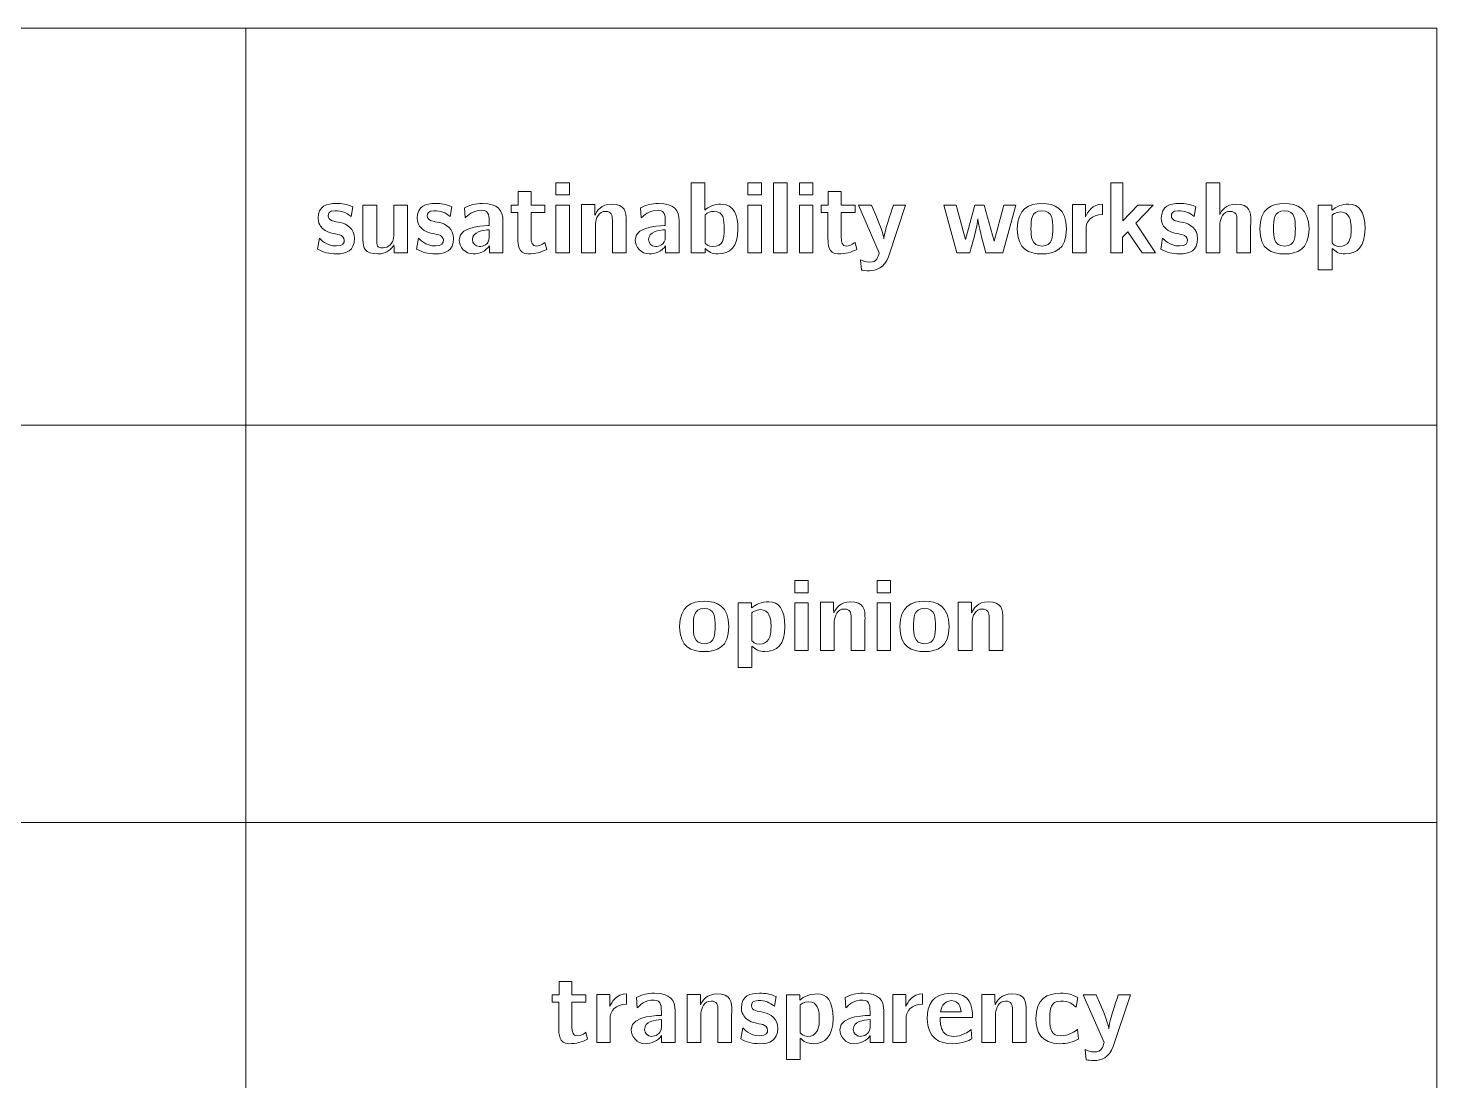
# Model space of a CAD drawing. Header units: inches. Extents: x 0 to 450, y -250 to 0.
# Drawn here: x 361.3 to 450, y -66.3 to 0 of the extents above; entities that cross this region are included whole.
import ezdxf

# ---------------------------------------------------------------- set-up
doc = ezdxf.new("R2010")
doc.units = ezdxf.units.IN
doc.header["$MEASUREMENT"] = 0
doc.layers.add('Raster', color=7, linetype='Continuous')
doc.layers.add('words', color=7, linetype='Continuous')

# ---------------------------------------------------------------- blocks, each defined once
blk = doc.blocks.new('block 52')
at = {"layer": 'words', "color": 250, "lineweight": 18}
for points in [[(394.532, -9.727), (395.384, -9.727), (395.384, -10.502), (394.532, -10.502), (394.532, -9.727)], [(406.616, -9.727), (407.468, -9.727), (407.468, -10.502), (406.616, -10.502), (406.616, -9.727)], [(408.242, -9.727), (409.093, -9.727), (409.093, -14.142), (408.242, -14.142), (408.242, -9.727)], [(409.867, -9.727), (410.719, -9.727), (410.719, -10.502), (409.867, -10.502), (409.867, -9.727)], [(429.482, -9.727), (430.232, -9.727), (430.232, -12.135), (431.178, -11.144), (432.144, -11.144), (431.051, -12.281), (432.296, -14.142), (431.439, -14.142), (430.55, -12.815), (430.213, -13.157), (430.213, -14.142), (429.482, -14.142), (429.482, -9.727)], [(394.532, -11.144), (395.384, -11.144), (395.384, -14.142), (394.532, -14.142), (394.532, -11.144)], [(406.616, -11.144), (407.468, -11.144), (407.468, -14.142), (406.616, -14.142), (406.616, -11.144)], [(409.867, -11.144), (410.719, -11.144), (410.719, -14.142), (409.867, -14.142), (409.867, -11.144)]]:
    blk.add_lwpolyline(points, dxfattribs=at)
for points, knots in [([(403.054, -9.727), (403.054, -9.727), (403.905, -9.727), (403.905, -9.727), (403.905, -9.727), (403.905, -11.449), (403.905, -11.449), (404.153, -11.245), (404.483, -11.074), (404.921, -11.074), (405.779, -11.074), (405.995, -11.817), (405.995, -12.656), (405.995, -13.774), (405.493, -14.212), (404.737, -14.212), (404.369, -14.212), (404.127, -14.066), (403.924, -13.863), (403.924, -13.863), (403.924, -14.142), (403.924, -14.142), (403.924, -14.142), (403.054, -14.142), (403.054, -14.142), (403.054, -14.142), (403.054, -9.727), (403.054, -9.727)], [0, 0, 0, 0, 1, 1, 1, 2, 2, 2, 3, 3, 3, 4, 4, 4, 5, 5, 5, 6, 6, 6, 7, 7, 7, 8, 8, 8, 9, 9, 9, 9]), ([(435.477, -9.727), (435.477, -9.727), (436.328, -9.727), (436.328, -9.727), (436.328, -9.727), (436.328, -11.734), (436.328, -11.734), (436.442, -11.493), (436.735, -11.074), (437.351, -11.074), (438.233, -11.074), (438.284, -11.576), (438.284, -12.148), (438.284, -12.236), (438.278, -12.325), (438.278, -12.408), (438.278, -12.408), (438.278, -14.142), (438.278, -14.142), (438.278, -14.142), (437.414, -14.142), (437.414, -14.142), (437.414, -14.142), (437.414, -12.065), (437.414, -12.065), (437.414, -11.766), (437.357, -11.531), (436.982, -11.531), (436.55, -11.531), (436.372, -11.976), (436.347, -12.294), (436.347, -12.294), (436.347, -14.142), (436.347, -14.142), (436.347, -14.142), (435.477, -14.142), (435.477, -14.142), (435.477, -14.142), (435.477, -9.727), (435.477, -9.727)], [0, 0, 0, 0, 1, 1, 1, 2, 2, 2, 3, 3, 3, 4, 4, 4, 5, 5, 5, 6, 6, 6, 7, 7, 7, 8, 8, 8, 9, 9, 9, 10, 10, 10, 11, 11, 11, 12, 12, 12, 13, 13, 13, 13]), ([(391.713, -11.144), (391.713, -11.144), (392.158, -11.144), (392.158, -11.144), (392.158, -11.144), (392.158, -10.286), (392.158, -10.286), (392.158, -10.286), (392.971, -10.286), (392.971, -10.286), (392.971, -10.286), (392.971, -11.144), (392.971, -11.144), (392.971, -11.144), (393.841, -11.144), (393.841, -11.144), (393.841, -11.144), (393.841, -11.601), (393.841, -11.601), (393.841, -11.601), (392.971, -11.601), (392.971, -11.601), (392.971, -11.601), (392.971, -13.138), (392.971, -13.138), (392.971, -13.5), (393.034, -13.716), (393.301, -13.716), (393.625, -13.716), (393.822, -13.488), (393.841, -13.488), (393.841, -13.488), (393.955, -13.932), (393.955, -13.932), (393.606, -14.097), (393.244, -14.212), (392.774, -14.212), (392.151, -14.212), (392.139, -13.577), (392.139, -13.24), (392.139, -13.24), (392.139, -11.601), (392.139, -11.601), (392.139, -11.601), (391.713, -11.601), (391.713, -11.601), (391.713, -11.601), (391.713, -11.144), (391.713, -11.144)], [0, 0, 0, 0, 1, 1, 1, 2, 2, 2, 3, 3, 3, 4, 4, 4, 5, 5, 5, 6, 6, 6, 7, 7, 7, 8, 8, 8, 9, 9, 9, 10, 10, 10, 11, 11, 11, 12, 12, 12, 13, 13, 13, 14, 14, 14, 15, 15, 15, 16, 16, 16, 16]), ([(411.239, -11.144), (411.239, -11.144), (411.684, -11.144), (411.684, -11.144), (411.684, -11.144), (411.684, -10.286), (411.684, -10.286), (411.684, -10.286), (412.497, -10.286), (412.497, -10.286), (412.497, -10.286), (412.497, -11.144), (412.497, -11.144), (412.497, -11.144), (413.367, -11.144), (413.367, -11.144), (413.367, -11.144), (413.367, -11.601), (413.367, -11.601), (413.367, -11.601), (412.497, -11.601), (412.497, -11.601), (412.497, -11.601), (412.497, -13.138), (412.497, -13.138), (412.497, -13.5), (412.56, -13.716), (412.827, -13.716), (413.151, -13.716), (413.348, -13.488), (413.367, -13.488), (413.367, -13.488), (413.481, -13.932), (413.481, -13.932), (413.132, -14.097), (412.77, -14.212), (412.3, -14.212), (411.677, -14.212), (411.665, -13.577), (411.665, -13.24), (411.665, -13.24), (411.665, -11.601), (411.665, -11.601), (411.665, -11.601), (411.239, -11.601), (411.239, -11.601), (411.239, -11.601), (411.239, -11.144), (411.239, -11.144)], [0, 0, 0, 0, 1, 1, 1, 2, 2, 2, 3, 3, 3, 4, 4, 4, 5, 5, 5, 6, 6, 6, 7, 7, 7, 8, 8, 8, 9, 9, 9, 10, 10, 10, 11, 11, 11, 12, 12, 12, 13, 13, 13, 14, 14, 14, 15, 15, 15, 16, 16, 16, 16]), ([(379.642, -13.215), (379.724, -13.297), (380.067, -13.71), (380.709, -13.71), (381.128, -13.71), (381.211, -13.513), (381.211, -13.354), (381.211, -13.177), (381.065, -13.062), (380.912, -13.011), (380.639, -12.922), (380.048, -12.948), (379.705, -12.459), (379.655, -12.376), (379.559, -12.211), (379.559, -11.969), (379.559, -11.182), (380.118, -11.036), (380.69, -11.036), (381.096, -11.036), (381.344, -11.08), (381.744, -11.245), (381.744, -11.245), (381.636, -11.855), (381.636, -11.855), (381.306, -11.607), (381.071, -11.493), (380.614, -11.493), (380.245, -11.493), (380.194, -11.684), (380.194, -11.811), (380.194, -12.154), (380.582, -12.154), (380.969, -12.236), (381.382, -12.325), (381.846, -12.649), (381.846, -13.233), (381.846, -14.015), (381.338, -14.212), (380.715, -14.212), (380.258, -14.212), (379.896, -14.11), (379.521, -13.913), (379.521, -13.913), (379.642, -13.215), (379.642, -13.215)], [0, 0, 0, 0, 1, 1, 1, 2, 2, 2, 3, 3, 3, 4, 4, 4, 5, 5, 5, 6, 6, 6, 7, 7, 7, 8, 8, 8, 9, 9, 9, 10, 10, 10, 11, 11, 11, 12, 12, 12, 13, 13, 13, 14, 14, 14, 15, 15, 15, 15]), ([(382.385, -11.144), (382.385, -11.144), (383.255, -11.144), (383.255, -11.144), (383.255, -11.144), (383.255, -13.316), (383.255, -13.316), (383.262, -13.697), (383.236, -13.824), (383.656, -13.824), (383.948, -13.824), (384.322, -13.621), (384.322, -13.03), (384.322, -13.03), (384.322, -11.144), (384.322, -11.144), (384.322, -11.144), (385.186, -11.144), (385.186, -11.144), (385.186, -11.144), (385.186, -14.142), (385.186, -14.142), (385.186, -14.142), (384.342, -14.142), (384.342, -14.142), (384.342, -14.142), (384.342, -13.85), (384.342, -13.85), (384.342, -13.85), (384.335, -13.634), (384.335, -13.634), (384.227, -13.843), (383.929, -14.212), (383.319, -14.212), (382.48, -14.212), (382.385, -13.843), (382.385, -13.316), (382.385, -13.316), (382.385, -11.144), (382.385, -11.144)], [0, 0, 0, 0, 1, 1, 1, 2, 2, 2, 3, 3, 3, 4, 4, 4, 5, 5, 5, 6, 6, 6, 7, 7, 7, 8, 8, 8, 9, 9, 9, 10, 10, 10, 11, 11, 11, 12, 12, 12, 13, 13, 13, 13]), ([(385.884, -13.215), (385.966, -13.297), (386.31, -13.71), (386.951, -13.71), (387.37, -13.71), (387.453, -13.513), (387.453, -13.354), (387.453, -13.177), (387.307, -13.062), (387.154, -13.011), (386.881, -12.922), (386.29, -12.948), (385.947, -12.459), (385.897, -12.376), (385.801, -12.211), (385.801, -11.969), (385.801, -11.182), (386.36, -11.036), (386.932, -11.036), (387.338, -11.036), (387.586, -11.08), (387.986, -11.245), (387.986, -11.245), (387.878, -11.855), (387.878, -11.855), (387.548, -11.607), (387.313, -11.493), (386.856, -11.493), (386.487, -11.493), (386.436, -11.684), (386.436, -11.811), (386.436, -12.154), (386.824, -12.154), (387.211, -12.236), (387.624, -12.325), (388.088, -12.649), (388.088, -13.233), (388.088, -14.015), (387.58, -14.212), (386.957, -14.212), (386.5, -14.212), (386.138, -14.11), (385.763, -13.913), (385.763, -13.913), (385.884, -13.215), (385.884, -13.215)], [0, 0, 0, 0, 1, 1, 1, 2, 2, 2, 3, 3, 3, 4, 4, 4, 5, 5, 5, 6, 6, 6, 7, 7, 7, 8, 8, 8, 9, 9, 9, 10, 10, 10, 11, 11, 11, 12, 12, 12, 13, 13, 13, 14, 14, 14, 15, 15, 15, 15]), ([(390.336, -12.427), (390.336, -12.427), (390.336, -12.167), (390.336, -12.167), (390.329, -11.963), (390.367, -11.461), (389.878, -11.461), (389.275, -11.461), (388.983, -11.792), (388.824, -11.944), (388.824, -11.944), (388.773, -11.309), (388.773, -11.309), (389.154, -11.119), (389.453, -11.036), (389.904, -11.036), (390.901, -11.036), (391.199, -11.474), (391.199, -12.141), (391.199, -12.141), (391.199, -14.142), (391.199, -14.142), (391.199, -14.142), (390.348, -14.142), (390.348, -14.142), (390.348, -14.142), (390.348, -13.704), (390.348, -13.704), (390.126, -14.034), (389.719, -14.212), (389.326, -14.212), (388.786, -14.212), (388.443, -13.761), (388.443, -13.323), (388.443, -12.37), (390.329, -12.446), (390.336, -12.427)], [0, 0, 0, 0, 1, 1, 1, 2, 2, 2, 3, 3, 3, 4, 4, 4, 5, 5, 5, 6, 6, 6, 7, 7, 7, 8, 8, 8, 9, 9, 9, 10, 10, 10, 11, 11, 11, 12, 12, 12, 12]), ([(396.152, -11.106), (396.152, -11.106), (396.984, -11.106), (396.984, -11.106), (396.984, -11.106), (396.984, -11.506), (396.984, -11.506), (396.984, -11.506), (396.99, -11.773), (396.99, -11.773), (397.105, -11.506), (397.403, -11.074), (398.026, -11.074), (398.908, -11.074), (398.959, -11.576), (398.959, -12.141), (398.959, -12.23), (398.953, -12.313), (398.953, -12.401), (398.953, -12.401), (398.953, -14.142), (398.953, -14.142), (398.953, -14.142), (398.089, -14.142), (398.089, -14.142), (398.089, -14.142), (398.089, -12.065), (398.089, -12.065), (398.089, -11.766), (398.032, -11.531), (397.657, -11.531), (397.225, -11.531), (397.047, -11.976), (397.022, -12.294), (397.022, -12.294), (397.022, -14.142), (397.022, -14.142), (397.022, -14.142), (396.152, -14.142), (396.152, -14.142), (396.152, -14.142), (396.152, -11.106), (396.152, -11.106)], [0, 0, 0, 0, 1, 1, 1, 2, 2, 2, 3, 3, 3, 4, 4, 4, 5, 5, 5, 6, 6, 6, 7, 7, 7, 8, 8, 8, 9, 9, 9, 10, 10, 10, 11, 11, 11, 12, 12, 12, 13, 13, 13, 14, 14, 14, 14]), ([(401.423, -12.427), (401.423, -12.427), (401.423, -12.167), (401.423, -12.167), (401.416, -11.963), (401.454, -11.461), (400.965, -11.461), (400.362, -11.461), (400.07, -11.792), (399.911, -11.944), (399.911, -11.944), (399.86, -11.309), (399.86, -11.309), (400.241, -11.119), (400.54, -11.036), (400.991, -11.036), (401.988, -11.036), (402.286, -11.474), (402.286, -12.141), (402.286, -12.141), (402.286, -14.142), (402.286, -14.142), (402.286, -14.142), (401.435, -14.142), (401.435, -14.142), (401.435, -14.142), (401.435, -13.704), (401.435, -13.704), (401.213, -14.034), (400.806, -14.212), (400.413, -14.212), (399.873, -14.212), (399.53, -13.761), (399.53, -13.323), (399.53, -12.37), (401.416, -12.446), (401.423, -12.427)], [0, 0, 0, 0, 1, 1, 1, 2, 2, 2, 3, 3, 3, 4, 4, 4, 5, 5, 5, 6, 6, 6, 7, 7, 7, 8, 8, 8, 9, 9, 9, 10, 10, 10, 11, 11, 11, 12, 12, 12, 12]), ([(414.395, -11.144), (415.227, -13.005), (415.164, -13.17), (415.189, -13.272), (415.202, -12.846), (415.608, -11.665), (415.786, -11.144), (415.786, -11.144), (416.555, -11.144), (416.555, -11.144), (416.555, -11.144), (415.469, -14.39), (415.469, -14.39), (415.234, -15.082), (414.687, -15.273), (414.268, -15.273), (414.071, -15.273), (413.868, -15.247), (413.766, -15.228), (413.766, -15.228), (413.709, -14.58), (413.709, -14.58), (413.868, -14.65), (414.033, -14.733), (414.281, -14.733), (414.77, -14.733), (414.802, -14.409), (414.897, -14.142), (414.897, -14.142), (413.576, -11.144), (413.576, -11.144), (413.576, -11.144), (414.395, -11.144), (414.395, -11.144)], [0, 0, 0, 0, 1, 1, 1, 2, 2, 2, 3, 3, 3, 4, 4, 4, 5, 5, 5, 6, 6, 6, 7, 7, 7, 8, 8, 8, 9, 9, 9, 10, 10, 10, 11, 11, 11, 11]), ([(419.735, -11.144), (419.735, -11.144), (420.326, -13.297), (420.326, -13.297), (420.326, -13.297), (420.904, -11.144), (420.904, -11.144), (420.904, -11.144), (421.508, -11.144), (421.508, -11.144), (421.508, -11.144), (422.124, -13.399), (422.124, -13.399), (422.124, -13.399), (422.733, -11.144), (422.733, -11.144), (422.733, -11.144), (423.496, -11.144), (423.496, -11.144), (423.496, -11.144), (422.676, -14.142), (422.676, -14.142), (422.676, -14.142), (421.603, -14.142), (421.603, -14.142), (421.374, -13.297), (421.139, -12.44), (421.101, -12.008), (421.063, -12.44), (420.771, -13.507), (420.599, -14.142), (420.599, -14.142), (419.773, -14.142), (419.773, -14.142), (419.773, -14.142), (418.96, -11.144), (418.96, -11.144), (418.96, -11.144), (419.735, -11.144), (419.735, -11.144)], [0, 0, 0, 0, 1, 1, 1, 2, 2, 2, 3, 3, 3, 4, 4, 4, 5, 5, 5, 6, 6, 6, 7, 7, 7, 8, 8, 8, 9, 9, 9, 10, 10, 10, 11, 11, 11, 12, 12, 12, 13, 13, 13, 13]), ([(425.133, -11.036), (425.921, -11.036), (426.683, -11.372), (426.683, -12.624), (426.683, -13.964), (425.921, -14.212), (425.133, -14.212), (424.345, -14.212), (423.583, -13.964), (423.583, -12.624), (423.583, -11.372), (424.345, -11.036), (425.133, -11.036)], [0, 0, 0, 0, 1, 1, 1, 2, 2, 2, 3, 3, 3, 4, 4, 4, 4]), ([(425.14, -13.716), (425.825, -13.716), (425.819, -13.1), (425.819, -12.611), (425.819, -12.09), (425.819, -11.5), (425.133, -11.5), (424.447, -11.5), (424.447, -12.09), (424.447, -12.611), (424.447, -13.1), (424.453, -13.716), (425.14, -13.716)], [0, 0, 0, 0, 1, 1, 1, 2, 2, 2, 3, 3, 3, 4, 4, 4, 4]), ([(427.069, -11.106), (427.069, -11.106), (427.883, -11.106), (427.883, -11.106), (427.883, -11.106), (427.883, -11.582), (427.883, -11.582), (427.883, -11.582), (427.889, -11.874), (427.889, -11.874), (427.997, -11.588), (428.302, -11.087), (428.95, -11.074), (428.95, -11.074), (428.95, -11.722), (428.95, -11.722), (428.226, -11.734), (427.946, -12.198), (427.921, -12.49), (427.921, -12.49), (427.921, -14.142), (427.921, -14.142), (427.921, -14.142), (427.069, -14.142), (427.069, -14.142), (427.069, -14.142), (427.069, -11.106), (427.069, -11.106)], [0, 0, 0, 0, 1, 1, 1, 2, 2, 2, 3, 3, 3, 4, 4, 4, 5, 5, 5, 6, 6, 6, 7, 7, 7, 8, 8, 8, 9, 9, 9, 9]), ([(432.734, -13.215), (432.816, -13.297), (433.159, -13.71), (433.801, -13.71), (434.22, -13.71), (434.302, -13.513), (434.302, -13.354), (434.302, -13.177), (434.156, -13.062), (434.004, -13.011), (433.731, -12.922), (433.14, -12.948), (432.797, -12.459), (432.746, -12.376), (432.651, -12.211), (432.651, -11.969), (432.651, -11.182), (433.21, -11.036), (433.782, -11.036), (434.188, -11.036), (434.436, -11.08), (434.836, -11.245), (434.836, -11.245), (434.728, -11.855), (434.728, -11.855), (434.398, -11.607), (434.163, -11.493), (433.705, -11.493), (433.337, -11.493), (433.286, -11.684), (433.286, -11.811), (433.286, -12.154), (433.674, -12.154), (434.061, -12.236), (434.474, -12.325), (434.938, -12.649), (434.938, -13.233), (434.938, -14.015), (434.43, -14.212), (433.807, -14.212), (433.35, -14.212), (432.988, -14.11), (432.613, -13.913), (432.613, -13.913), (432.734, -13.215), (432.734, -13.215)], [0, 0, 0, 0, 1, 1, 1, 2, 2, 2, 3, 3, 3, 4, 4, 4, 5, 5, 5, 6, 6, 6, 7, 7, 7, 8, 8, 8, 9, 9, 9, 10, 10, 10, 11, 11, 11, 12, 12, 12, 13, 13, 13, 14, 14, 14, 15, 15, 15, 15]), ([(440.405, -11.036), (441.192, -11.036), (441.955, -11.372), (441.955, -12.624), (441.955, -13.964), (441.192, -14.212), (440.405, -14.212), (439.617, -14.212), (438.855, -13.964), (438.855, -12.624), (438.855, -11.372), (439.617, -11.036), (440.405, -11.036)], [0, 0, 0, 0, 1, 1, 1, 2, 2, 2, 3, 3, 3, 4, 4, 4, 4]), ([(440.411, -13.716), (441.097, -13.716), (441.091, -13.1), (441.091, -12.611), (441.091, -12.09), (441.091, -11.5), (440.405, -11.5), (439.719, -11.5), (439.719, -12.09), (439.719, -12.611), (439.719, -13.1), (439.725, -13.716), (440.411, -13.716)], [0, 0, 0, 0, 1, 1, 1, 2, 2, 2, 3, 3, 3, 4, 4, 4, 4]), ([(442.538, -11.144), (442.538, -11.144), (443.389, -11.144), (443.389, -11.144), (443.389, -11.144), (443.389, -11.461), (443.389, -11.461), (443.65, -11.252), (443.999, -11.074), (444.469, -11.074), (445.079, -11.074), (445.479, -11.5), (445.479, -12.63), (445.479, -13.767), (444.977, -14.212), (444.227, -14.212), (443.859, -14.212), (443.611, -14.066), (443.408, -13.863), (443.408, -13.863), (443.408, -15.203), (443.408, -15.203), (443.408, -15.203), (442.538, -15.203), (442.538, -15.203), (442.538, -15.203), (442.538, -11.144), (442.538, -11.144)], [0, 0, 0, 0, 1, 1, 1, 2, 2, 2, 3, 3, 3, 4, 4, 4, 5, 5, 5, 6, 6, 6, 7, 7, 7, 8, 8, 8, 9, 9, 9, 9]), ([(404.413, -13.748), (405.074, -13.748), (405.125, -13.266), (405.125, -12.668), (405.125, -12.039), (405.112, -11.531), (404.483, -11.531), (404.248, -11.531), (404.089, -11.614), (403.924, -11.741), (403.924, -11.741), (403.924, -13.526), (403.924, -13.526), (403.981, -13.583), (404.121, -13.748), (404.413, -13.748)], [0, 0, 0, 0, 1, 1, 1, 2, 2, 2, 3, 3, 3, 4, 4, 4, 5, 5, 5, 5]), ([(443.891, -13.748), (444.132, -13.748), (444.335, -13.634), (444.45, -13.443), (444.628, -13.151), (444.602, -12.84), (444.609, -12.573), (444.609, -12.573), (444.602, -12.42), (444.602, -12.42), (444.583, -12.154), (444.513, -11.569), (443.954, -11.569), (443.624, -11.569), (443.414, -11.766), (443.408, -11.766), (443.408, -11.766), (443.408, -13.532), (443.408, -13.532), (443.446, -13.564), (443.599, -13.748), (443.891, -13.748)], [0, 0, 0, 0, 1, 1, 1, 2, 2, 2, 3, 3, 3, 4, 4, 4, 5, 5, 5, 6, 6, 6, 7, 7, 7, 7]), ([(389.719, -13.748), (389.923, -13.748), (390.336, -13.634), (390.336, -13.164), (390.336, -13.164), (390.336, -12.687), (390.336, -12.687), (389.929, -12.719), (389.281, -12.808), (389.281, -13.31), (389.281, -13.545), (389.453, -13.748), (389.719, -13.748)], [0, 0, 0, 0, 1, 1, 1, 2, 2, 2, 3, 3, 3, 4, 4, 4, 4]), ([(400.806, -13.748), (401.01, -13.748), (401.423, -13.634), (401.423, -13.164), (401.423, -13.164), (401.423, -12.687), (401.423, -12.687), (401.016, -12.719), (400.368, -12.808), (400.368, -13.31), (400.368, -13.545), (400.54, -13.748), (400.806, -13.748)], [0, 0, 0, 0, 1, 1, 1, 2, 2, 2, 3, 3, 3, 4, 4, 4, 4])]:
    blk.add_open_spline(points, degree=3, knots=knots, dxfattribs=at)
blk = doc.blocks.new('block 53')
at = {"layer": 'words', "color": 250, "lineweight": 18}
for points in [[(409.569, -34.762), (410.42, -34.762), (410.42, -35.537), (409.569, -35.537), (409.569, -34.762)], [(414.757, -34.762), (415.608, -34.762), (415.608, -35.537), (414.757, -35.537), (414.757, -34.762)], [(409.569, -36.179), (410.42, -36.179), (410.42, -39.177), (409.569, -39.177), (409.569, -36.179)], [(414.757, -36.179), (415.608, -36.179), (415.608, -39.177), (414.757, -39.177), (414.757, -36.179)]]:
    blk.add_lwpolyline(points, dxfattribs=at)
for points, knots in [([(403.874, -36.071), (404.661, -36.071), (405.424, -36.407), (405.424, -37.659), (405.424, -38.999), (404.661, -39.247), (403.874, -39.247), (403.086, -39.247), (402.324, -38.999), (402.324, -37.659), (402.324, -36.407), (403.086, -36.071), (403.874, -36.071)], [0, 0, 0, 0, 1, 1, 1, 2, 2, 2, 3, 3, 3, 4, 4, 4, 4]), ([(406.007, -36.179), (406.007, -36.179), (406.858, -36.179), (406.858, -36.179), (406.858, -36.179), (406.858, -36.496), (406.858, -36.496), (407.119, -36.287), (407.468, -36.109), (407.938, -36.109), (408.548, -36.109), (408.948, -36.535), (408.948, -37.665), (408.948, -38.802), (408.446, -39.247), (407.697, -39.247), (407.328, -39.247), (407.08, -39.101), (406.877, -38.898), (406.877, -38.898), (406.877, -40.238), (406.877, -40.238), (406.877, -40.238), (406.007, -40.238), (406.007, -40.238), (406.007, -40.238), (406.007, -36.179), (406.007, -36.179)], [0, 0, 0, 0, 1, 1, 1, 2, 2, 2, 3, 3, 3, 4, 4, 4, 5, 5, 5, 6, 6, 6, 7, 7, 7, 8, 8, 8, 9, 9, 9, 9]), ([(411.188, -36.141), (411.188, -36.141), (412.02, -36.141), (412.02, -36.141), (412.02, -36.141), (412.02, -36.541), (412.02, -36.541), (412.02, -36.541), (412.027, -36.808), (412.027, -36.808), (412.141, -36.541), (412.44, -36.109), (413.062, -36.109), (413.945, -36.109), (413.996, -36.611), (413.996, -37.176), (413.996, -37.265), (413.989, -37.348), (413.989, -37.436), (413.989, -37.436), (413.989, -39.177), (413.989, -39.177), (413.989, -39.177), (413.126, -39.177), (413.126, -39.177), (413.126, -39.177), (413.126, -37.1), (413.126, -37.1), (413.126, -36.801), (413.069, -36.566), (412.694, -36.566), (412.262, -36.566), (412.084, -37.011), (412.059, -37.329), (412.059, -37.329), (412.059, -39.177), (412.059, -39.177), (412.059, -39.177), (411.188, -39.177), (411.188, -39.177), (411.188, -39.177), (411.188, -36.141), (411.188, -36.141)], [0, 0, 0, 0, 1, 1, 1, 2, 2, 2, 3, 3, 3, 4, 4, 4, 5, 5, 5, 6, 6, 6, 7, 7, 7, 8, 8, 8, 9, 9, 9, 10, 10, 10, 11, 11, 11, 12, 12, 12, 13, 13, 13, 14, 14, 14, 14]), ([(417.742, -36.071), (418.529, -36.071), (419.292, -36.407), (419.292, -37.659), (419.292, -38.999), (418.529, -39.247), (417.742, -39.247), (416.954, -39.247), (416.192, -38.999), (416.192, -37.659), (416.192, -36.407), (416.954, -36.071), (417.742, -36.071)], [0, 0, 0, 0, 1, 1, 1, 2, 2, 2, 3, 3, 3, 4, 4, 4, 4]), ([(419.869, -36.141), (419.869, -36.141), (420.701, -36.141), (420.701, -36.141), (420.701, -36.141), (420.701, -36.541), (420.701, -36.541), (420.701, -36.541), (420.707, -36.808), (420.707, -36.808), (420.821, -36.541), (421.12, -36.109), (421.743, -36.109), (422.625, -36.109), (422.676, -36.611), (422.676, -37.176), (422.676, -37.265), (422.67, -37.348), (422.67, -37.436), (422.67, -37.436), (422.67, -39.177), (422.67, -39.177), (422.67, -39.177), (421.806, -39.177), (421.806, -39.177), (421.806, -39.177), (421.806, -37.1), (421.806, -37.1), (421.806, -36.801), (421.749, -36.566), (421.374, -36.566), (420.942, -36.566), (420.764, -37.011), (420.739, -37.329), (420.739, -37.329), (420.739, -39.177), (420.739, -39.177), (420.739, -39.177), (419.869, -39.177), (419.869, -39.177), (419.869, -39.177), (419.869, -36.141), (419.869, -36.141)], [0, 0, 0, 0, 1, 1, 1, 2, 2, 2, 3, 3, 3, 4, 4, 4, 5, 5, 5, 6, 6, 6, 7, 7, 7, 8, 8, 8, 9, 9, 9, 10, 10, 10, 11, 11, 11, 12, 12, 12, 13, 13, 13, 14, 14, 14, 14]), ([(403.88, -38.751), (404.566, -38.751), (404.56, -38.135), (404.56, -37.646), (404.56, -37.125), (404.56, -36.535), (403.874, -36.535), (403.188, -36.535), (403.188, -37.125), (403.188, -37.646), (403.188, -38.135), (403.194, -38.751), (403.88, -38.751)], [0, 0, 0, 0, 1, 1, 1, 2, 2, 2, 3, 3, 3, 4, 4, 4, 4]), ([(407.36, -38.783), (407.601, -38.783), (407.805, -38.669), (407.919, -38.478), (408.097, -38.186), (408.071, -37.875), (408.078, -37.608), (408.078, -37.608), (408.071, -37.455), (408.071, -37.455), (408.052, -37.189), (407.982, -36.604), (407.423, -36.604), (407.093, -36.604), (406.883, -36.801), (406.877, -36.801), (406.877, -36.801), (406.877, -38.567), (406.877, -38.567), (406.915, -38.599), (407.068, -38.783), (407.36, -38.783)], [0, 0, 0, 0, 1, 1, 1, 2, 2, 2, 3, 3, 3, 4, 4, 4, 5, 5, 5, 6, 6, 6, 7, 7, 7, 7]), ([(417.748, -38.751), (418.434, -38.751), (418.428, -38.135), (418.428, -37.646), (418.428, -37.125), (418.428, -36.535), (417.742, -36.535), (417.056, -36.535), (417.056, -37.125), (417.056, -37.646), (417.056, -38.135), (417.062, -38.751), (417.748, -38.751)], [0, 0, 0, 0, 1, 1, 1, 2, 2, 2, 3, 3, 3, 4, 4, 4, 4])]:
    blk.add_open_spline(points, degree=3, knots=knots, dxfattribs=at)
blk = doc.blocks.new('block 54')
at = {"layer": 'words', "color": 250, "lineweight": 18}
for points, knots in [([(394.288, -60.865), (394.288, -60.865), (394.733, -60.865), (394.733, -60.865), (394.733, -60.865), (394.733, -60.007), (394.733, -60.007), (394.733, -60.007), (395.546, -60.007), (395.546, -60.007), (395.546, -60.007), (395.546, -60.865), (395.546, -60.865), (395.546, -60.865), (396.416, -60.865), (396.416, -60.865), (396.416, -60.865), (396.416, -61.322), (396.416, -61.322), (396.416, -61.322), (395.546, -61.322), (395.546, -61.322), (395.546, -61.322), (395.546, -62.859), (395.546, -62.859), (395.546, -63.221), (395.609, -63.437), (395.876, -63.437), (396.2, -63.437), (396.397, -63.208), (396.416, -63.208), (396.416, -63.208), (396.53, -63.653), (396.53, -63.653), (396.181, -63.818), (395.819, -63.932), (395.349, -63.932), (394.726, -63.932), (394.714, -63.297), (394.714, -62.961), (394.714, -62.961), (394.714, -61.322), (394.714, -61.322), (394.714, -61.322), (394.288, -61.322), (394.288, -61.322), (394.288, -61.322), (394.288, -60.865), (394.288, -60.865)], [0, 0, 0, 0, 1, 1, 1, 2, 2, 2, 3, 3, 3, 4, 4, 4, 5, 5, 5, 6, 6, 6, 7, 7, 7, 8, 8, 8, 9, 9, 9, 10, 10, 10, 11, 11, 11, 12, 12, 12, 13, 13, 13, 14, 14, 14, 15, 15, 15, 16, 16, 16, 16]), ([(397.107, -60.826), (397.107, -60.826), (397.921, -60.826), (397.921, -60.826), (397.921, -60.826), (397.921, -61.303), (397.921, -61.303), (397.921, -61.303), (397.927, -61.595), (397.927, -61.595), (398.035, -61.309), (398.34, -60.807), (398.988, -60.795), (398.988, -60.795), (398.988, -61.442), (398.988, -61.442), (398.264, -61.455), (397.984, -61.919), (397.959, -62.211), (397.959, -62.211), (397.959, -63.863), (397.959, -63.863), (397.959, -63.863), (397.107, -63.863), (397.107, -63.863), (397.107, -63.863), (397.107, -60.826), (397.107, -60.826)], [0, 0, 0, 0, 1, 1, 1, 2, 2, 2, 3, 3, 3, 4, 4, 4, 5, 5, 5, 6, 6, 6, 7, 7, 7, 8, 8, 8, 9, 9, 9, 9]), ([(401.172, -62.148), (401.172, -62.148), (401.172, -61.887), (401.172, -61.887), (401.166, -61.684), (401.204, -61.182), (400.715, -61.182), (400.111, -61.182), (399.819, -61.512), (399.66, -61.665), (399.66, -61.665), (399.609, -61.03), (399.609, -61.03), (399.991, -60.839), (400.289, -60.756), (400.74, -60.756), (401.737, -60.756), (402.036, -61.195), (402.036, -61.862), (402.036, -61.862), (402.036, -63.863), (402.036, -63.863), (402.036, -63.863), (401.185, -63.863), (401.185, -63.863), (401.185, -63.863), (401.185, -63.424), (401.185, -63.424), (400.962, -63.755), (400.556, -63.932), (400.162, -63.932), (399.622, -63.932), (399.279, -63.482), (399.279, -63.043), (399.279, -62.09), (401.166, -62.167), (401.172, -62.148)], [0, 0, 0, 0, 1, 1, 1, 2, 2, 2, 3, 3, 3, 4, 4, 4, 5, 5, 5, 6, 6, 6, 7, 7, 7, 8, 8, 8, 9, 9, 9, 10, 10, 10, 11, 11, 11, 12, 12, 12, 12]), ([(402.797, -60.826), (402.797, -60.826), (403.629, -60.826), (403.629, -60.826), (403.629, -60.826), (403.629, -61.226), (403.629, -61.226), (403.629, -61.226), (403.635, -61.493), (403.635, -61.493), (403.75, -61.226), (404.048, -60.795), (404.671, -60.795), (405.554, -60.795), (405.604, -61.296), (405.604, -61.862), (405.604, -61.951), (405.598, -62.033), (405.598, -62.122), (405.598, -62.122), (405.598, -63.863), (405.598, -63.863), (405.598, -63.863), (404.734, -63.863), (404.734, -63.863), (404.734, -63.863), (404.734, -61.785), (404.734, -61.785), (404.734, -61.487), (404.677, -61.252), (404.302, -61.252), (403.871, -61.252), (403.693, -61.697), (403.667, -62.014), (403.667, -62.014), (403.667, -63.863), (403.667, -63.863), (403.667, -63.863), (402.797, -63.863), (402.797, -63.863), (402.797, -63.863), (402.797, -60.826), (402.797, -60.826)], [0, 0, 0, 0, 1, 1, 1, 2, 2, 2, 3, 3, 3, 4, 4, 4, 5, 5, 5, 6, 6, 6, 7, 7, 7, 8, 8, 8, 9, 9, 9, 10, 10, 10, 11, 11, 11, 12, 12, 12, 13, 13, 13, 14, 14, 14, 14]), ([(406.296, -62.935), (406.378, -63.018), (406.721, -63.431), (407.363, -63.431), (407.782, -63.431), (407.865, -63.234), (407.865, -63.075), (407.865, -62.897), (407.719, -62.783), (407.566, -62.732), (407.293, -62.643), (406.702, -62.668), (406.359, -62.179), (406.309, -62.097), (406.213, -61.932), (406.213, -61.69), (406.213, -60.903), (406.772, -60.756), (407.344, -60.756), (407.75, -60.756), (407.998, -60.801), (408.398, -60.966), (408.398, -60.966), (408.29, -61.576), (408.29, -61.576), (407.96, -61.328), (407.725, -61.214), (407.268, -61.214), (406.899, -61.214), (406.848, -61.404), (406.848, -61.531), (406.848, -61.874), (407.236, -61.874), (407.623, -61.957), (408.036, -62.046), (408.5, -62.37), (408.5, -62.954), (408.5, -63.735), (407.992, -63.932), (407.369, -63.932), (406.912, -63.932), (406.55, -63.831), (406.175, -63.634), (406.175, -63.634), (406.296, -62.935), (406.296, -62.935)], [0, 0, 0, 0, 1, 1, 1, 2, 2, 2, 3, 3, 3, 4, 4, 4, 5, 5, 5, 6, 6, 6, 7, 7, 7, 8, 8, 8, 9, 9, 9, 10, 10, 10, 11, 11, 11, 12, 12, 12, 13, 13, 13, 14, 14, 14, 15, 15, 15, 15]), ([(409.045, -60.865), (409.045, -60.865), (409.897, -60.865), (409.897, -60.865), (409.897, -60.865), (409.897, -61.182), (409.897, -61.182), (410.157, -60.972), (410.506, -60.795), (410.976, -60.795), (411.586, -60.795), (411.986, -61.22), (411.986, -62.351), (411.986, -63.488), (411.485, -63.932), (410.735, -63.932), (410.367, -63.932), (410.119, -63.786), (409.915, -63.583), (409.915, -63.583), (409.915, -64.923), (409.915, -64.923), (409.915, -64.923), (409.045, -64.923), (409.045, -64.923), (409.045, -64.923), (409.045, -60.865), (409.045, -60.865)], [0, 0, 0, 0, 1, 1, 1, 2, 2, 2, 3, 3, 3, 4, 4, 4, 5, 5, 5, 6, 6, 6, 7, 7, 7, 8, 8, 8, 9, 9, 9, 9]), ([(414.31, -62.148), (414.31, -62.148), (414.31, -61.887), (414.31, -61.887), (414.304, -61.684), (414.342, -61.182), (413.853, -61.182), (413.249, -61.182), (412.957, -61.512), (412.798, -61.665), (412.798, -61.665), (412.747, -61.03), (412.747, -61.03), (413.128, -60.839), (413.427, -60.756), (413.878, -60.756), (414.875, -60.756), (415.174, -61.195), (415.174, -61.862), (415.174, -61.862), (415.174, -63.863), (415.174, -63.863), (415.174, -63.863), (414.323, -63.863), (414.323, -63.863), (414.323, -63.863), (414.323, -63.424), (414.323, -63.424), (414.1, -63.755), (413.694, -63.932), (413.3, -63.932), (412.76, -63.932), (412.417, -63.482), (412.417, -63.043), (412.417, -62.09), (414.304, -62.167), (414.31, -62.148)], [0, 0, 0, 0, 1, 1, 1, 2, 2, 2, 3, 3, 3, 4, 4, 4, 5, 5, 5, 6, 6, 6, 7, 7, 7, 8, 8, 8, 9, 9, 9, 10, 10, 10, 11, 11, 11, 12, 12, 12, 12]), ([(415.744, -60.826), (415.744, -60.826), (416.557, -60.826), (416.557, -60.826), (416.557, -60.826), (416.557, -61.303), (416.557, -61.303), (416.557, -61.303), (416.564, -61.595), (416.564, -61.595), (416.672, -61.309), (416.977, -60.807), (417.625, -60.795), (417.625, -60.795), (417.625, -61.442), (417.625, -61.442), (416.901, -61.455), (416.621, -61.919), (416.596, -62.211), (416.596, -62.211), (416.596, -63.863), (416.596, -63.863), (416.596, -63.863), (415.744, -63.863), (415.744, -63.863), (415.744, -63.863), (415.744, -60.826), (415.744, -60.826)], [0, 0, 0, 0, 1, 1, 1, 2, 2, 2, 3, 3, 3, 4, 4, 4, 5, 5, 5, 6, 6, 6, 7, 7, 7, 8, 8, 8, 9, 9, 9, 9]), ([(419.434, -60.756), (420.629, -60.756), (420.768, -61.576), (420.768, -62.275), (420.768, -62.275), (418.729, -62.275), (418.729, -62.275), (418.729, -62.58), (418.742, -62.916), (418.926, -63.177), (419.002, -63.284), (419.18, -63.469), (419.561, -63.469), (420.101, -63.469), (420.476, -63.208), (420.686, -63.043), (420.686, -63.043), (420.73, -63.621), (420.73, -63.621), (420.521, -63.742), (420.127, -63.932), (419.517, -63.932), (418.698, -63.932), (417.916, -63.615), (417.916, -62.338), (417.916, -61.525), (418.221, -60.756), (419.434, -60.756)], [0, 0, 0, 0, 1, 1, 1, 2, 2, 2, 3, 3, 3, 4, 4, 4, 5, 5, 5, 6, 6, 6, 7, 7, 7, 8, 8, 8, 9, 9, 9, 9]), ([(421.345, -60.826), (421.345, -60.826), (422.177, -60.826), (422.177, -60.826), (422.177, -60.826), (422.177, -61.226), (422.177, -61.226), (422.177, -61.226), (422.184, -61.493), (422.184, -61.493), (422.298, -61.226), (422.597, -60.795), (423.219, -60.795), (424.102, -60.795), (424.153, -61.296), (424.153, -61.862), (424.153, -61.951), (424.146, -62.033), (424.146, -62.122), (424.146, -62.122), (424.146, -63.863), (424.146, -63.863), (424.146, -63.863), (423.283, -63.863), (423.283, -63.863), (423.283, -63.863), (423.283, -61.785), (423.283, -61.785), (423.283, -61.487), (423.225, -61.252), (422.851, -61.252), (422.419, -61.252), (422.241, -61.697), (422.215, -62.014), (422.215, -62.014), (422.215, -63.863), (422.215, -63.863), (422.215, -63.863), (421.345, -63.863), (421.345, -63.863), (421.345, -63.863), (421.345, -60.826), (421.345, -60.826)], [0, 0, 0, 0, 1, 1, 1, 2, 2, 2, 3, 3, 3, 4, 4, 4, 5, 5, 5, 6, 6, 6, 7, 7, 7, 8, 8, 8, 9, 9, 9, 10, 10, 10, 11, 11, 11, 12, 12, 12, 13, 13, 13, 14, 14, 14, 14]), ([(426.305, -60.756), (426.794, -60.756), (427.01, -60.826), (427.397, -61.03), (427.397, -61.03), (427.296, -61.633), (427.296, -61.633), (427.029, -61.43), (426.87, -61.252), (426.311, -61.252), (425.67, -61.252), (425.638, -61.792), (425.631, -62.23), (425.631, -62.23), (425.631, -62.414), (425.631, -62.414), (425.631, -63.024), (425.746, -63.437), (426.298, -63.437), (426.883, -63.437), (427.22, -63.151), (427.385, -63.018), (427.385, -63.018), (427.436, -63.64), (427.436, -63.64), (427.067, -63.837), (426.743, -63.932), (426.28, -63.932), (425.066, -63.932), (424.761, -63.183), (424.761, -62.357), (424.761, -61.074), (425.479, -60.756), (426.305, -60.756)], [0, 0, 0, 0, 1, 1, 1, 2, 2, 2, 3, 3, 3, 4, 4, 4, 5, 5, 5, 6, 6, 6, 7, 7, 7, 8, 8, 8, 9, 9, 9, 10, 10, 10, 11, 11, 11, 11]), ([(428.552, -60.865), (429.385, -62.726), (429.321, -62.891), (429.346, -62.992), (429.359, -62.567), (429.766, -61.385), (429.944, -60.865), (429.944, -60.865), (430.712, -60.865), (430.712, -60.865), (430.712, -60.865), (429.626, -64.11), (429.626, -64.11), (429.391, -64.803), (428.845, -64.993), (428.425, -64.993), (428.228, -64.993), (428.025, -64.968), (427.924, -64.949), (427.924, -64.949), (427.866, -64.301), (427.866, -64.301), (428.025, -64.371), (428.19, -64.453), (428.438, -64.453), (428.927, -64.453), (428.959, -64.129), (429.054, -63.863), (429.054, -63.863), (427.733, -60.865), (427.733, -60.865), (427.733, -60.865), (428.552, -60.865), (428.552, -60.865)], [0, 0, 0, 0, 1, 1, 1, 2, 2, 2, 3, 3, 3, 4, 4, 4, 5, 5, 5, 6, 6, 6, 7, 7, 7, 8, 8, 8, 9, 9, 9, 10, 10, 10, 11, 11, 11, 11]), ([(410.398, -63.469), (410.64, -63.469), (410.843, -63.354), (410.957, -63.164), (411.135, -62.872), (411.11, -62.56), (411.116, -62.294), (411.116, -62.294), (411.11, -62.141), (411.11, -62.141), (411.091, -61.874), (411.021, -61.29), (410.462, -61.29), (410.131, -61.29), (409.922, -61.487), (409.915, -61.487), (409.915, -61.487), (409.915, -63.253), (409.915, -63.253), (409.954, -63.284), (410.106, -63.469), (410.398, -63.469)], [0, 0, 0, 0, 1, 1, 1, 2, 2, 2, 3, 3, 3, 4, 4, 4, 5, 5, 5, 6, 6, 6, 7, 7, 7, 7]), ([(420.05, -61.932), (419.987, -61.341), (419.682, -61.22), (419.441, -61.22), (418.894, -61.22), (418.786, -61.76), (418.755, -61.932), (418.755, -61.932), (420.05, -61.932), (420.05, -61.932)], [0, 0, 0, 0, 1, 1, 1, 2, 2, 2, 3, 3, 3, 3]), ([(400.556, -63.469), (400.759, -63.469), (401.172, -63.354), (401.172, -62.884), (401.172, -62.884), (401.172, -62.408), (401.172, -62.408), (400.765, -62.44), (400.118, -62.529), (400.118, -63.031), (400.118, -63.266), (400.289, -63.469), (400.556, -63.469)], [0, 0, 0, 0, 1, 1, 1, 2, 2, 2, 3, 3, 3, 4, 4, 4, 4]), ([(413.694, -63.469), (413.897, -63.469), (414.31, -63.354), (414.31, -62.884), (414.31, -62.884), (414.31, -62.408), (414.31, -62.408), (413.903, -62.44), (413.256, -62.529), (413.256, -63.031), (413.256, -63.266), (413.427, -63.469), (413.694, -63.469)], [0, 0, 0, 0, 1, 1, 1, 2, 2, 2, 3, 3, 3, 4, 4, 4, 4])]:
    blk.add_open_spline(points, degree=3, knots=knots, dxfattribs=at)

msp = doc.modelspace()

# ---------------------------------------------------------------- linework, layer by layer
at = {"layer": 'Raster', "color": 250, "lineweight": 18}
for points in [[(0, 0), (450, 0)], [(375, 0), (375, -250)], [(450, 0), (450, -250)], [(0, -25), (450, -25)], [(0, -50), (450, -50)]]:
    msp.add_lwpolyline(points, dxfattribs=at)

# ---------------------------------------------------------------- block references
at = {"layer": 'words'}
for name in ['block 52', 'block 53', 'block 54']:
    msp.add_blockref(name, (0, 0), dxfattribs=at)

doc.saveas('drawing.dxf')
